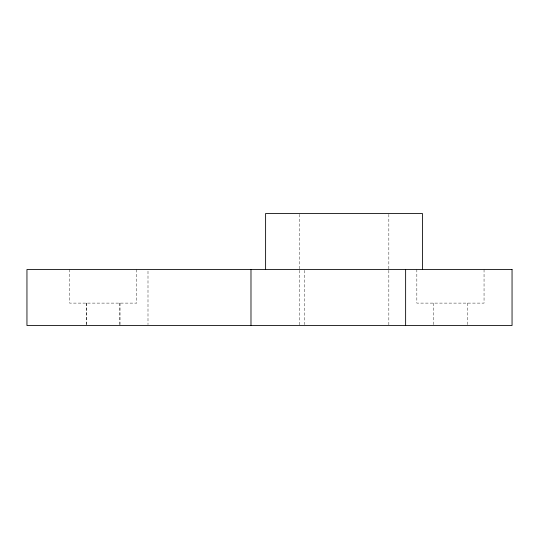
<?xml version="1.0" encoding="UTF-8"?>
<svg xmlns="http://www.w3.org/2000/svg" width="539" height="539" viewBox="0 0 539 539"><rect width="100%" height="100%" fill="white"/><g stroke="black" fill="none" stroke-linecap="round" stroke-linejoin="round"><path stroke-width="0.4" stroke-dasharray="2.69 2.02" d="M484.049 269.5L484.049 303.107L416.836 303.107L416.836 269.5M467.246 303.107L467.246 324.68M433.639 303.107L433.639 324.68M388.835 214.327L388.835 269.5M388.835 270.335L388.835 325.509M304.447 270.335L304.447 324.673M299.219 214.327L299.219 269.5M299.219 270.335L299.219 325.509M147.996 271.171L147.996 324.673M136.791 269.5L136.791 303.107L69.585 303.107L69.585 269.5M119.995 303.107L119.995 324.68M119.853 303.107L119.853 324.68M86.523 303.107L86.523 324.68M86.388 303.107L86.388 324.68"/><path stroke-width="0.81" d="M422.435 269.5L422.435 213.491L265.612 213.491L265.612 269.5M405.631 269.5L405.631 325.509M250.985 269.5L250.985 325.509M512.05 269.5L26.95 269.5L26.95 325.509L512.05 325.509L512.05 269.5"/></g></svg>
